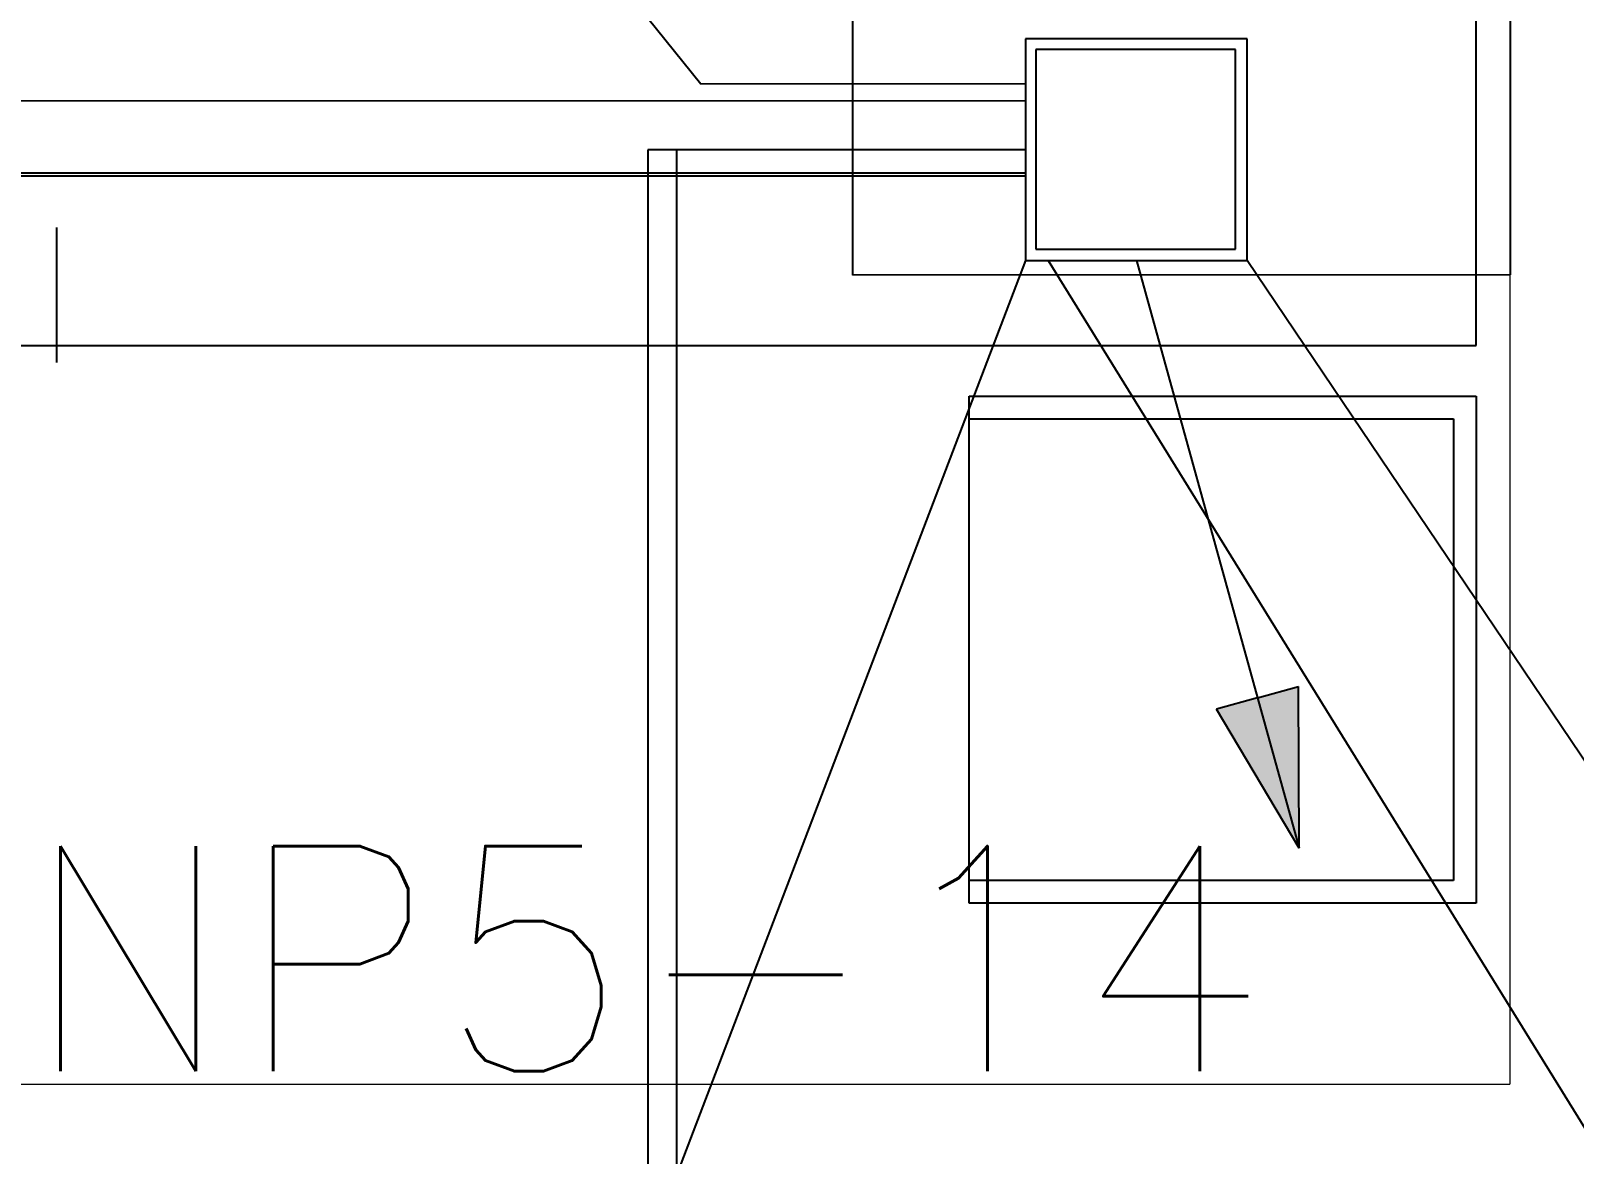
# Model space of a CAD drawing. Header units: inches. Extents: x 567429 to 582707, y 126347 to 133675.
# Drawn here: x 578939.2 to 579076.2, y 131339.1 to 131438.8 of the extents above; entities that cross this region are included whole.
import ezdxf

# ---------------------------------------------------------------- set-up
doc = ezdxf.new("R2010")
doc.units = ezdxf.units.IN
doc.header["$MEASUREMENT"] = 0
for name, color, linetype in [('BORD', 3, 'Continuous'), ('COMPUTER WIRE', 4, 'Continuous'), ('ELECT', 3, 'Continuous'), ('mobl', 11, 'Continuous'), ('NURSE CALL WIRE', 4, 'Continuous'), ('SOCKET', 3, 'Continuous'), ('SOCKET WIRE', 4, 'Continuous'), ('TEL WIRE', 4, 'Continuous'), ('wall kanaf', 4, 'Continuous')]:
    doc.layers.add(name, color=color, linetype=linetype)
doc.styles.add('2floorplan$0$style1', font='romans.shx', dxfattribs={"height": 40})

# ---------------------------------------------------------------- blocks, each defined once
blk = doc.blocks.new('BOARD2')
at = {"layer": 'BORD', "color": 4}
for p, q in [((-163.07, 0), (163.07, 0)), ((163.07, 0), (163.07, -61.63)), ((163.07, -61.63), (-163.07, -61.63))]:
    blk.add_line(p, q, dxfattribs=at)
at = {"layer": 'BORD'}
for p, q in [((140.93, -24.65), (140.93, -45.44)), ((161.72, -24.65), (140.93, -24.65)), ((141.94, -25.76), (141.94, -44.47)), ((160.65, -25.76), (141.94, -25.76)), ((160.65, -44.47), (160.65, -25.76)), ((161.72, -45.44), (161.72, -24.65)), ((141.94, -44.47), (160.65, -44.47)), ((140.93, -45.44), (161.72, -45.44))]:
    blk.add_line(p, q, dxfattribs=at)
blk = doc.blocks.new('FELESH')
at = {"layer": 'ELECT', "ltscale": 5}
for points in [[(5.308, 6.5), (3.034, 7.968), (-0.075, -1.837)], [(5.308, 6.5), (3.034, 7.968), (-0.075, -1.837)], [(5.308, 6.5), (7.582, 5.032), (-0.075, -1.837)], [(5.308, 6.5), (7.582, 5.032), (-0.075, -1.837)]]:
    blk.add_hatch(color=4, dxfattribs=at).paths.add_polyline_path(points)
at = {"layer": 'ELECT', "color": 4, "ltscale": 5}
for p, q in [((20.967, 30.753), (5.308, 6.5)), ((5.308, 6.5), (-0.075, -1.837))]:
    blk.add_line(p, q, dxfattribs=at)
at = {"layer": 'ELECT', "color": 4}
for p, q in [((-0.075, -1.837), (3.034, 7.968)), ((5.308, 6.5), (3.034, 7.968)), ((5.308, 6.5), (7.582, 5.032)), ((-0.075, -1.837), (7.582, 5.032)), ((-0.075, -1.837), (7.582, 5.032))]:
    blk.add_line(p, q, dxfattribs=at)

msp = doc.modelspace()

# ---------------------------------------------------------------- linework, layer by layer
at = {"layer": 'COMPUTER WIRE'}
for p, q in [((579027.49, 131428.27), (578996.5, 131428.27)), ((578996.5, 131428.27), (578996.5, 131078.04))]:
    msp.add_line(p, q, dxfattribs=at)
at = {"layer": 'mobl', "color": 15}
for p, q in [((579067.49, 131410.88), (579067.49, 131500.88)), ((578941.49, 131409.38), (578941.49, 131421.38)), ((578867.49, 131410.88), (579067.49, 131410.88)), ((579022.49, 131406.38), (579067.49, 131406.38)), ((579022.49, 131361.38), (579022.49, 131406.38)), ((579067.49, 131406.38), (579067.49, 131361.38)), ((579022.49, 131404.38), (579065.49, 131404.38)), ((579065.49, 131404.38), (579065.49, 131363.38)), ((579065.49, 131363.38), (579022.49, 131363.38)), ((579067.49, 131361.38), (579022.49, 131361.38))]:
    msp.add_line(p, q, dxfattribs=at)
at = {"layer": 'NURSE CALL WIRE'}
for p, q in [((578358.72, 131432.54), (579027.49, 131432.64)), ((579027.49, 131425.94), (578926.35, 131425.94)), ((579029.51, 131418.43), (579093.27, 131315.29)), ((579159.09, 131252.35), (579047.18, 131418.43))]:
    msp.add_line(p, q, dxfattribs=at)
at = {"layer": 'SOCKET WIRE'}
for p, q in [((578728.89, 131767.57), (578998.68, 131434.14)), ((578998.68, 131434.14), (579027.48, 131434.15)), ((579027.49, 131426.2), (578358.72, 131426.09)), ((579027.49, 131418.43), (578940.89, 131191.49))]:
    msp.add_line(p, q, dxfattribs=at)
at = {"layer": 'TEL WIRE'}
for p, q in [((579027.49, 131428.27), (578993.96, 131428.27)), ((578993.96, 131428.27), (578993.96, 131078.04))]:
    msp.add_line(p, q, dxfattribs=at)
at = {"layer": 'wall kanaf', "color": 15, "lineweight": 20, "ltscale": 0.1}
for p in [(579070.49, 131797.79), (578895.99, 131345.29)]:
    msp.add_line(p, (579070.49, 131345.29), dxfattribs=at)

# ---------------------------------------------------------------- block references
at = {"layer": 'BORD', "ltscale": 5, "xscale": 0.947301618010808, "yscale": 0.947301618010808, "zscale": 0.947301618010808, "rotation": 270.0091431634974}
msp.add_blockref('BOARD2', (579070.51, 131571.63), dxfattribs=at)
at = {"layer": 'SOCKET WIRE', "xscale": 1.395348837309238, "yscale": 1.395348837309238, "zscale": 1.395348837309238, "rotation": 48.34405413831345}
msp.add_blockref('FELESH', (579049.95, 131368.05), dxfattribs=at)

# ---------------------------------------------------------------- texts
at = {"layer": 'SOCKET', "color": 2, "style": '2floorplan$0$style1'}
msp.add_text('THNP5-14', height=20, dxfattribs=at).set_placement((578905.83, 131346.44))

doc.saveas('drawing.dxf')
